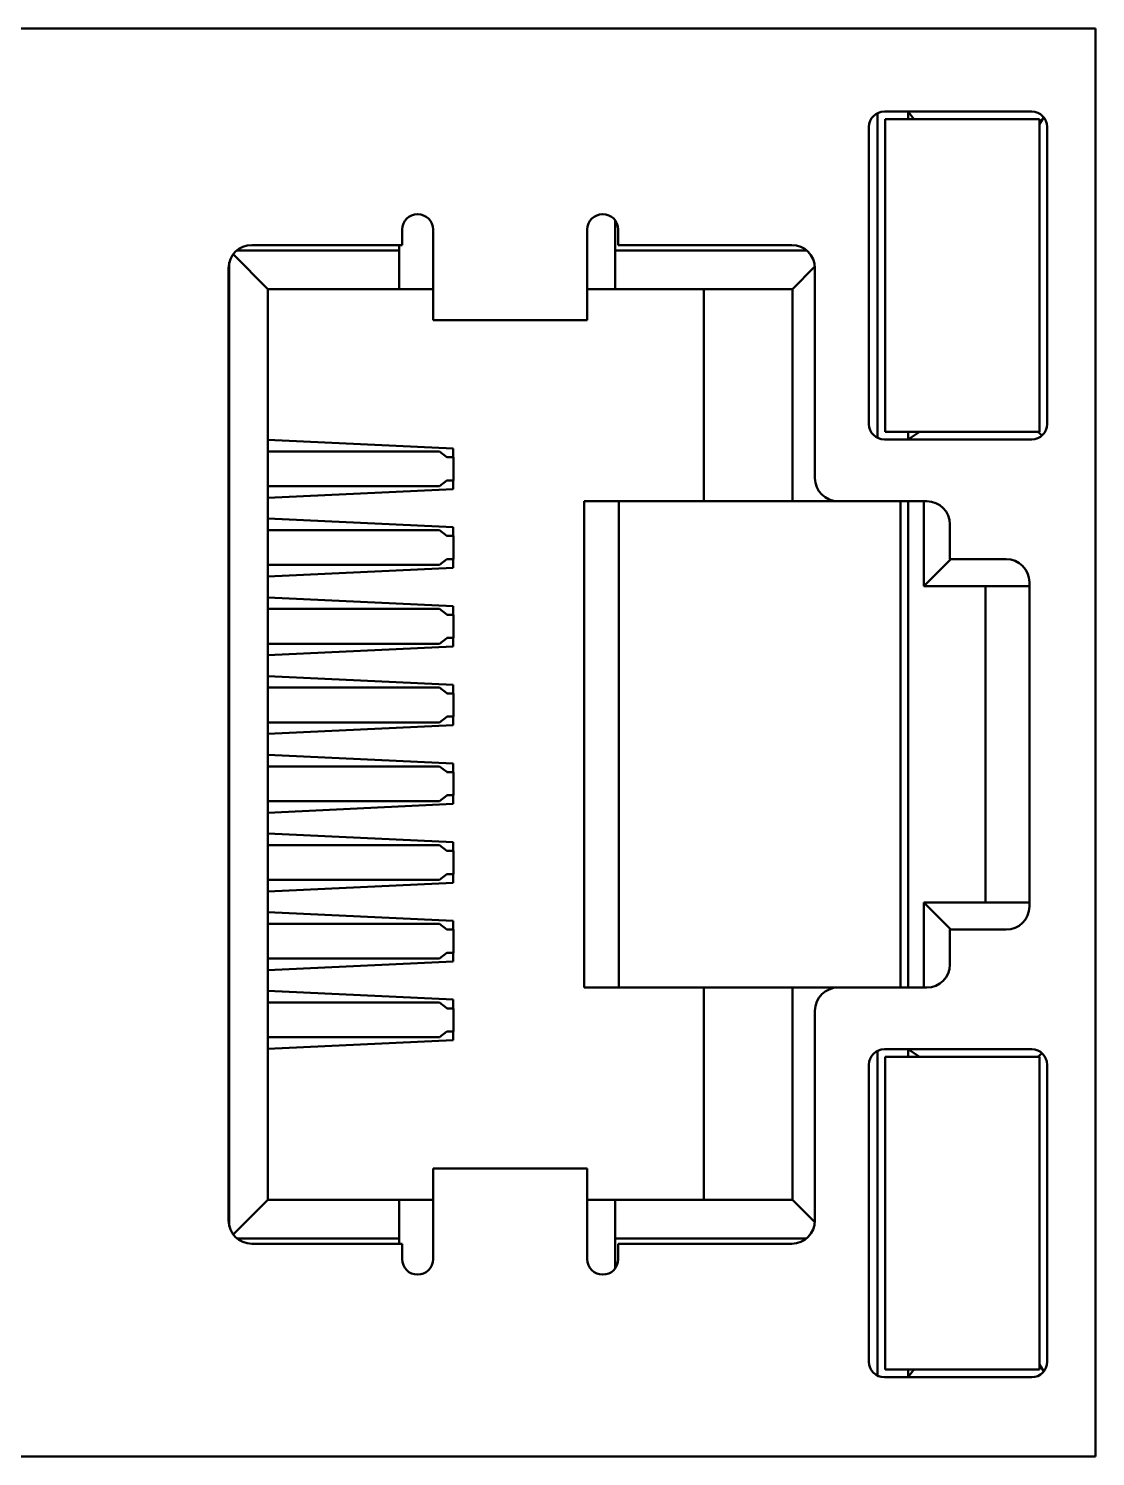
# Model space of a CAD drawing. Header units: millimetres. Extents: x 935 to 2603, y -159 to 580.
# Drawn here: x 1214.38 to 1228.21, y 198.15 to 216.65 of the extents above; entities that cross this region are included whole.
import ezdxf

# ---------------------------------------------------------------- set-up
doc = ezdxf.new("R2010")
doc.units = ezdxf.units.MM
doc.header["$LTSCALE"] = 2
doc.layers.add('외형선(ISO)', color=7, linetype='Continuous', lineweight=50)

msp = doc.modelspace()

# ---------------------------------------------------------------- linework, layer by layer
at = {"layer": '외형선(ISO)'}
for p, q in [((1198.212, 216.65), (1228.212, 216.65)), ((1228.212, 216.65), (1228.212, 198.15)), ((1225.386, 215.554), (1225.386, 211.347)), ((1225.476, 215.575), (1227.386, 215.575)), ((1225.786, 215.575), (1225.858, 215.475)), ((1225.786, 215.575), (1225.786, 215.475)), ((1225.276, 211.525), (1225.276, 215.375)), ((1225.786, 215.475), (1225.486, 215.475)), ((1225.486, 215.475), (1225.486, 215.35)), ((1225.486, 211.55), (1225.486, 215.35)), ((1226.236, 215.475), (1225.786, 215.475)), ((1226.236, 215.475), (1226.736, 215.475)), ((1227.486, 215.475), (1226.736, 215.475)), ((1227.486, 215.412), (1227.541, 215.502)), ((1227.486, 215.35), (1227.486, 215.475)), ((1227.486, 215.35), (1227.486, 211.55)), ((1227.586, 215.375), (1227.586, 211.525)), ((1219.226, 213.845), (1219.226, 214.045)), ((1219.626, 214.045), (1219.626, 213.875)), ((1221.626, 213.875), (1221.626, 214.045)), ((1221.986, 214.165), (1221.986, 213.775)), ((1222.026, 214.045), (1222.026, 213.845)), ((1219.626, 213.383), (1219.626, 213.875)), ((1221.626, 213.875), (1221.626, 213.383)), ((1217.486, 213.275), (1217.036, 213.725)), ((1217.083, 213.775), (1219.186, 213.775)), ((1217.276, 213.845), (1219.226, 213.845)), ((1219.186, 213.775), (1219.186, 213.845)), ((1219.186, 213.275), (1219.186, 213.775)), ((1221.986, 213.775), (1224.468, 213.775)), ((1221.986, 213.775), (1221.986, 213.275)), ((1222.026, 213.845), (1224.276, 213.845)), ((1216.976, 201.205), (1216.976, 213.545)), ((1216.986, 201.129), (1216.986, 213.622)), ((1224.286, 213.275), (1224.575, 213.565)), ((1224.576, 213.545), (1224.576, 210.825)), ((1219.626, 213.383), (1219.626, 212.888)), ((1221.626, 212.888), (1221.626, 213.383)), ((1217.486, 201.475), (1217.486, 213.275)), ((1217.486, 213.275), (1219.186, 213.275)), ((1219.626, 213.275), (1219.186, 213.275)), ((1221.986, 213.275), (1221.626, 213.275)), ((1224.286, 213.275), (1221.986, 213.275)), ((1223.136, 210.525), (1223.136, 213.275)), ((1224.286, 213.275), (1224.286, 210.525)), ((1219.626, 212.872), (1219.626, 212.888)), ((1219.626, 212.872), (1221.626, 212.872)), ((1221.626, 212.888), (1221.626, 212.872)), ((1225.486, 211.55), (1225.486, 211.425)), ((1227.486, 211.425), (1227.486, 211.55)), ((1219.886, 211.208), (1217.486, 211.32)), ((1227.386, 211.325), (1225.476, 211.325)), ((1225.786, 211.425), (1225.486, 211.425)), ((1225.786, 211.325), (1225.93, 211.425)), ((1225.786, 211.425), (1225.786, 211.325)), ((1225.786, 211.425), (1226.236, 211.425)), ((1226.236, 211.425), (1226.736, 211.425)), ((1226.736, 211.425), (1227.486, 211.425)), ((1227.521, 211.378), (1227.464, 211.425)), ((1217.566, 211.17), (1217.486, 211.17)), ((1217.566, 211.17), (1219.19, 211.17)), ((1219.19, 211.17), (1219.329, 211.17)), ((1219.708, 211.17), (1219.329, 211.17)), ((1219.708, 211.17), (1219.804, 211.098)), ((1219.809, 211.095), (1219.893, 211.095)), ((1219.886, 211.208), (1219.886, 211.095)), ((1219.893, 211.095), (1219.893, 210.795)), ((1217.486, 210.72), (1217.566, 210.72)), ((1219.19, 210.72), (1217.566, 210.72)), ((1219.329, 210.72), (1219.19, 210.72)), ((1219.708, 210.72), (1219.329, 210.72)), ((1219.804, 210.793), (1219.708, 210.72)), ((1219.809, 210.795), (1219.893, 210.795)), ((1219.886, 210.795), (1219.886, 210.683)), ((1217.486, 210.57), (1219.886, 210.683)), ((1224.786, 210.539), (1224.786, 210.525)), ((1223.136, 210.525), (1221.586, 210.525)), ((1221.586, 204.225), (1221.586, 210.525)), ((1222.033, 204.225), (1222.033, 210.525)), ((1224.286, 210.525), (1223.136, 210.525)), ((1224.286, 210.525), (1224.786, 210.525)), ((1224.786, 210.525), (1224.876, 210.525)), ((1224.876, 210.525), (1226.026, 210.525)), ((1225.686, 210.525), (1225.686, 204.225)), ((1225.786, 204.225), (1225.786, 210.525)), ((1225.986, 209.425), (1225.986, 210.525)), ((1219.886, 210.188), (1217.486, 210.3)), ((1219.886, 210.188), (1219.886, 210.075)), ((1226.326, 210.225), (1226.326, 209.775)), ((1217.566, 210.15), (1217.486, 210.15)), ((1217.566, 210.15), (1219.19, 210.15)), ((1219.19, 210.15), (1219.329, 210.15)), ((1219.708, 210.15), (1219.329, 210.15)), ((1219.708, 210.15), (1219.804, 210.078)), ((1219.809, 210.075), (1219.893, 210.075)), ((1219.893, 210.075), (1219.893, 209.775)), ((1217.486, 209.7), (1217.566, 209.7)), ((1217.486, 209.55), (1219.886, 209.663)), ((1219.19, 209.7), (1217.566, 209.7)), ((1219.329, 209.7), (1219.19, 209.7)), ((1219.708, 209.7), (1219.329, 209.7)), ((1219.804, 209.773), (1219.708, 209.7)), ((1219.809, 209.775), (1219.893, 209.775)), ((1219.886, 209.775), (1219.886, 209.663)), ((1226.336, 209.775), (1225.986, 209.425)), ((1226.326, 209.775), (1227.056, 209.775)), ((1227.356, 209.425), (1225.986, 209.425)), ((1226.786, 209.425), (1226.786, 205.325)), ((1227.356, 209.475), (1227.356, 205.275)), ((1219.886, 209.168), (1217.486, 209.28)), ((1217.566, 209.13), (1217.486, 209.13)), ((1217.566, 209.13), (1219.19, 209.13)), ((1219.19, 209.13), (1219.329, 209.13)), ((1219.708, 209.13), (1219.329, 209.13)), ((1219.708, 209.13), (1219.804, 209.058)), ((1219.809, 209.055), (1219.893, 209.055)), ((1219.886, 209.168), (1219.886, 209.055)), ((1219.893, 209.055), (1219.893, 208.755)), ((1217.486, 208.68), (1217.566, 208.68)), ((1219.19, 208.68), (1217.566, 208.68)), ((1219.329, 208.68), (1219.19, 208.68)), ((1219.708, 208.68), (1219.329, 208.68)), ((1219.804, 208.753), (1219.708, 208.68)), ((1219.809, 208.755), (1219.893, 208.755)), ((1219.886, 208.755), (1219.886, 208.643)), ((1217.486, 208.53), (1219.886, 208.643)), ((1219.886, 208.148), (1217.486, 208.26)), ((1219.886, 208.148), (1219.886, 208.035)), ((1217.566, 208.11), (1217.486, 208.11)), ((1217.566, 208.11), (1219.19, 208.11)), ((1219.19, 208.11), (1219.329, 208.11)), ((1219.708, 208.11), (1219.329, 208.11)), ((1219.708, 208.11), (1219.804, 208.038)), ((1219.809, 208.035), (1219.893, 208.035)), ((1219.893, 208.035), (1219.893, 207.735)), ((1217.486, 207.66), (1217.566, 207.66)), ((1217.486, 207.51), (1219.886, 207.623)), ((1219.19, 207.66), (1217.566, 207.66)), ((1219.329, 207.66), (1219.19, 207.66)), ((1219.708, 207.66), (1219.329, 207.66)), ((1219.804, 207.733), (1219.708, 207.66)), ((1219.809, 207.735), (1219.893, 207.735)), ((1219.886, 207.735), (1219.886, 207.623)), ((1219.886, 207.128), (1217.486, 207.24)), ((1217.566, 207.09), (1217.486, 207.09)), ((1217.566, 207.09), (1219.19, 207.09)), ((1219.19, 207.09), (1219.329, 207.09)), ((1219.708, 207.09), (1219.329, 207.09)), ((1219.708, 207.09), (1219.804, 207.018)), ((1219.809, 207.015), (1219.893, 207.015)), ((1219.886, 207.128), (1219.886, 207.015)), ((1219.893, 207.015), (1219.893, 206.715)), ((1219.804, 206.713), (1219.708, 206.64)), ((1219.809, 206.715), (1219.893, 206.715)), ((1219.886, 206.715), (1219.886, 206.603)), ((1217.486, 206.64), (1217.566, 206.64)), ((1217.486, 206.49), (1219.886, 206.603)), ((1219.19, 206.64), (1217.566, 206.64)), ((1219.329, 206.64), (1219.19, 206.64)), ((1219.708, 206.64), (1219.329, 206.64)), ((1219.886, 206.108), (1217.486, 206.22)), ((1219.886, 206.108), (1219.886, 205.995)), ((1217.566, 206.07), (1217.486, 206.07)), ((1217.566, 206.07), (1219.19, 206.07)), ((1219.19, 206.07), (1219.329, 206.07)), ((1219.708, 206.07), (1219.329, 206.07)), ((1219.708, 206.07), (1219.804, 205.998)), ((1219.809, 205.995), (1219.893, 205.995)), ((1219.893, 205.995), (1219.893, 205.695)), ((1217.486, 205.62), (1217.566, 205.62)), ((1217.486, 205.47), (1219.886, 205.583)), ((1219.19, 205.62), (1217.566, 205.62)), ((1219.329, 205.62), (1219.19, 205.62)), ((1219.708, 205.62), (1219.329, 205.62)), ((1219.804, 205.693), (1219.708, 205.62)), ((1219.809, 205.695), (1219.893, 205.695)), ((1219.886, 205.695), (1219.886, 205.583)), ((1219.886, 205.088), (1217.486, 205.2)), ((1227.356, 205.325), (1225.986, 205.325)), ((1225.986, 205.325), (1226.336, 204.975)), ((1225.986, 205.325), (1225.986, 204.225)), ((1217.566, 205.05), (1217.486, 205.05)), ((1217.566, 205.05), (1219.19, 205.05)), ((1219.19, 205.05), (1219.329, 205.05)), ((1219.708, 205.05), (1219.329, 205.05)), ((1219.708, 205.05), (1219.804, 204.978)), ((1219.886, 205.088), (1219.886, 204.975)), ((1219.809, 204.975), (1219.893, 204.975)), ((1219.893, 204.975), (1219.893, 204.675)), ((1227.056, 204.975), (1226.326, 204.975)), ((1226.326, 204.975), (1226.326, 204.525)), ((1219.804, 204.673), (1219.708, 204.6)), ((1219.809, 204.675), (1219.893, 204.675)), ((1219.886, 204.675), (1219.886, 204.563)), ((1217.486, 204.6), (1217.566, 204.6)), ((1217.486, 204.45), (1219.886, 204.563)), ((1219.19, 204.6), (1217.566, 204.6)), ((1219.329, 204.6), (1219.19, 204.6)), ((1219.708, 204.6), (1219.329, 204.6)), ((1219.886, 204.068), (1217.486, 204.18)), ((1219.886, 204.068), (1219.886, 203.955)), ((1221.586, 204.225), (1223.136, 204.225)), ((1223.136, 204.225), (1224.286, 204.225)), ((1223.136, 204.225), (1223.136, 201.475)), ((1224.786, 204.225), (1224.286, 204.225)), ((1224.286, 204.225), (1224.286, 201.475)), ((1224.876, 204.225), (1224.786, 204.225)), ((1224.786, 204.225), (1224.786, 204.212)), ((1226.026, 204.225), (1224.876, 204.225)), ((1217.566, 204.03), (1217.486, 204.03)), ((1217.566, 204.03), (1219.19, 204.03)), ((1219.19, 204.03), (1219.329, 204.03)), ((1219.708, 204.03), (1219.329, 204.03)), ((1219.708, 204.03), (1219.804, 203.958)), ((1219.809, 203.955), (1219.893, 203.955)), ((1219.893, 203.955), (1219.893, 203.655)), ((1224.576, 203.925), (1224.576, 201.205)), ((1217.486, 203.58), (1217.566, 203.58)), ((1217.486, 203.43), (1219.886, 203.543)), ((1219.19, 203.58), (1217.566, 203.58)), ((1219.329, 203.58), (1219.19, 203.58)), ((1219.708, 203.58), (1219.329, 203.58)), ((1219.804, 203.653), (1219.708, 203.58)), ((1219.809, 203.655), (1219.893, 203.655)), ((1219.886, 203.655), (1219.886, 203.543)), ((1225.386, 203.404), (1225.386, 199.197)), ((1225.476, 203.425), (1227.386, 203.425)), ((1225.786, 203.325), (1225.486, 203.325)), ((1225.486, 203.325), (1225.486, 203.2)), ((1225.786, 203.425), (1225.93, 203.325)), ((1225.786, 203.425), (1225.786, 203.325)), ((1226.236, 203.325), (1225.786, 203.325)), ((1226.236, 203.325), (1226.736, 203.325)), ((1227.486, 203.325), (1226.736, 203.325)), ((1227.464, 203.325), (1227.521, 203.373)), ((1227.486, 203.2), (1227.486, 203.325)), ((1225.276, 199.375), (1225.276, 203.225)), ((1225.486, 199.4), (1225.486, 203.2)), ((1227.486, 203.2), (1227.486, 199.4)), ((1227.586, 203.225), (1227.586, 199.375)), ((1219.626, 201.863), (1219.626, 201.879)), ((1219.626, 201.879), (1221.626, 201.879)), ((1219.626, 201.863), (1219.626, 201.368)), ((1221.626, 201.879), (1221.626, 201.863)), ((1221.626, 201.368), (1221.626, 201.863)), ((1217.486, 201.475), (1217.036, 201.025)), ((1217.486, 201.475), (1219.186, 201.475)), ((1219.186, 200.975), (1219.186, 201.475)), ((1219.626, 201.475), (1219.186, 201.475)), ((1221.986, 201.475), (1221.626, 201.475)), ((1221.986, 201.475), (1224.286, 201.475)), ((1221.986, 201.475), (1221.986, 200.975)), ((1224.286, 201.475), (1224.575, 201.186)), ((1219.626, 200.875), (1219.626, 201.368)), ((1221.626, 201.368), (1221.626, 200.875)), ((1219.186, 200.975), (1217.083, 200.975)), ((1219.186, 200.905), (1219.186, 200.975)), ((1224.468, 200.975), (1221.986, 200.975)), ((1221.986, 200.975), (1221.986, 200.585)), ((1219.226, 200.905), (1217.276, 200.905)), ((1219.226, 200.705), (1219.226, 200.905)), ((1219.626, 200.875), (1219.626, 200.705)), ((1221.626, 200.705), (1221.626, 200.875)), ((1224.276, 200.905), (1222.026, 200.905)), ((1222.026, 200.905), (1222.026, 200.705)), ((1225.486, 199.4), (1225.486, 199.275)), ((1225.786, 199.275), (1225.486, 199.275)), ((1225.786, 199.175), (1225.858, 199.275)), ((1225.786, 199.275), (1225.786, 199.175)), ((1225.786, 199.275), (1226.236, 199.275)), ((1226.236, 199.275), (1226.736, 199.275)), ((1226.736, 199.275), (1227.486, 199.275)), ((1227.486, 199.275), (1227.486, 199.4)), ((1227.541, 199.249), (1227.486, 199.339)), ((1227.386, 199.175), (1225.476, 199.175)), ((1228.212, 198.15), (1198.212, 198.15))]:
    msp.add_line(p, q, dxfattribs=at)
for centre, radius, start, end in [((1225.476, 215.375), 0.2, 90, 180), ((1227.386, 215.375), 0.2, 0, 90), ((1219.426, 214.045), 0.2, 0, 180), ((1221.826, 214.045), 0.2, 0, 180), ((1217.276, 213.545), 0.3, 90, 180), ((1224.276, 213.545), 0.3, 0, 90), ((1225.476, 211.525), 0.2, 180, 270), ((1227.386, 211.525), 0.2, 270, 360), ((1224.876, 210.825), 0.3, 180, 270), ((1226.026, 210.225), 0.3, 0, 90), ((1227.056, 209.475), 0.3, 0, 90), ((1227.056, 205.275), 0.3, 270, 0), ((1226.026, 204.525), 0.3, 270, 0), ((1224.876, 203.925), 0.3, 90, 180), ((1225.476, 203.225), 0.2, 90, 180), ((1227.386, 203.225), 0.2, 0, 90), ((1217.276, 201.205), 0.3, 180, 270), ((1224.276, 201.205), 0.3, 270, 0), ((1219.426, 200.705), 0.2, 180, 0), ((1221.826, 200.705), 0.2, 180, 0), ((1225.476, 199.375), 0.2, 180, 270), ((1227.386, 199.375), 0.2, 270, 0)]:
    msp.add_arc(centre, radius, start, end, dxfattribs=at)
for centre, major_axis, start_param, end_param in [((1219.809, 211.295), (0, -0.2), 6.138391, 6.283185), ((1219.809, 210.595), (0, 0.2), 0, 0.144794), ((1219.809, 210.275), (0, -0.2), 6.138391, 6.283185), ((1219.809, 209.575), (0, 0.2), 0, 0.144794), ((1219.809, 209.255), (0, -0.2), 6.138391, 6.283185), ((1219.809, 208.555), (0, 0.2), 0, 0.144794), ((1219.809, 208.235), (0, -0.2), 6.138391, 6.283185), ((1219.809, 207.535), (0, 0.2), 0, 0.144794), ((1219.809, 207.215), (0, -0.2), 6.138391, 6.283185), ((1219.809, 206.515), (0, 0.2), 0, 0.144794), ((1219.809, 206.195), (0, -0.2), 6.138391, 6.283185), ((1219.809, 205.495), (0, 0.2), 0, 0.144794), ((1219.809, 205.175), (0, -0.2), 6.138391, 6.283185), ((1219.809, 204.475), (0, 0.2), 0, 0.144794), ((1219.809, 204.155), (0, -0.2), 6.138391, 6.283185), ((1219.809, 203.455), (0, 0.2), 0, 0.144794)]:
    msp.add_ellipse(centre, major_axis=major_axis, ratio=0.190809, start_param=start_param, end_param=end_param, dxfattribs=at)

doc.saveas('drawing.dxf')
